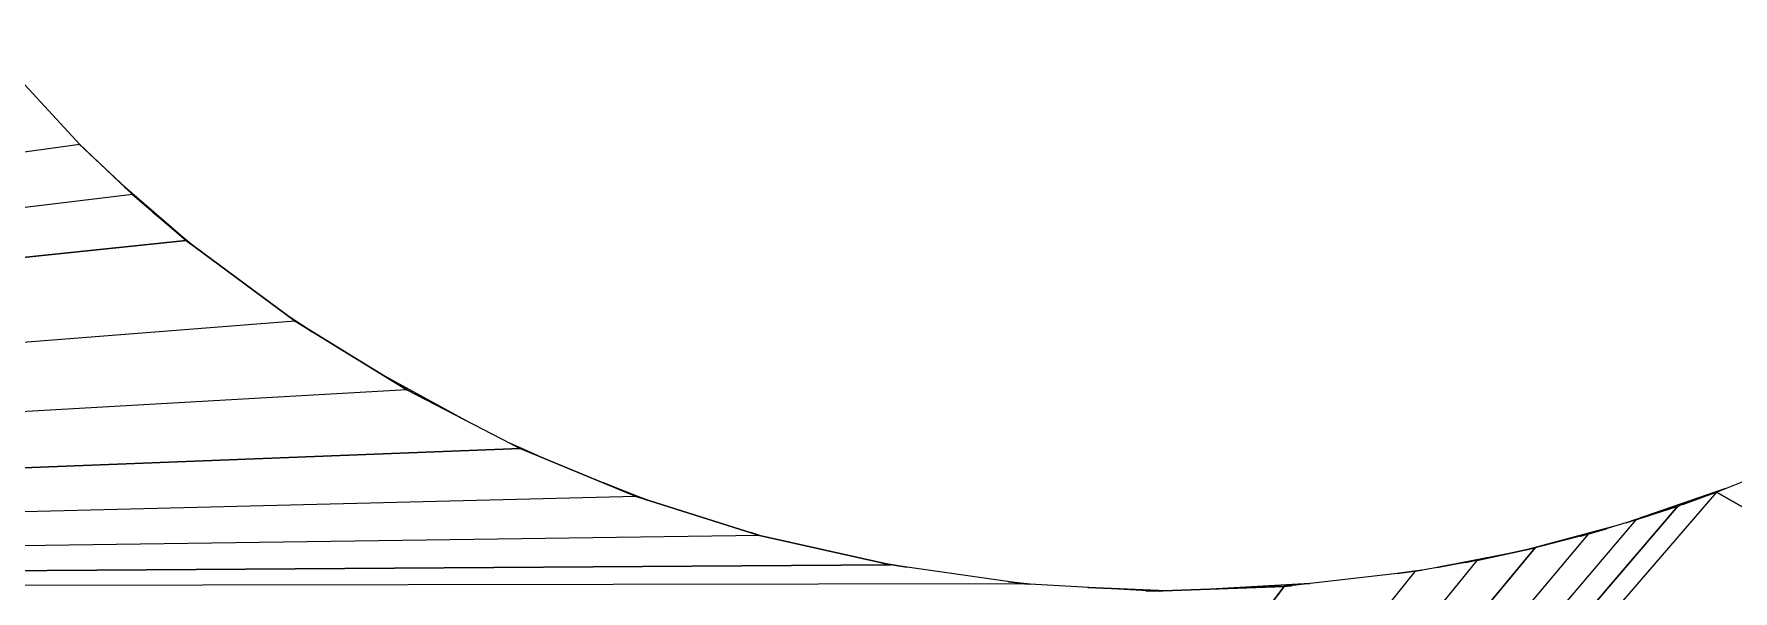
# Model space of a CAD drawing. Header units: inches. Extents: x 0 to 594, y -420 to 0.
# Drawn here: x 291.296 to 292.715, y -306.82 to -306.355 of the extents above; entities that cross this region are included whole.
import ezdxf

# ---------------------------------------------------------------- set-up
doc = ezdxf.new("R2010")
doc.units = ezdxf.units.IN
doc.header["$MEASUREMENT"] = 0

msp = doc.modelspace()

# ---------------------------------------------------------------- linework, layer by layer
at = {"color": 18, "true_color": 0x000000}
for p, q in [((291.3342, -306.4472), (291.2492, -306.3548)), ((291.3342, -306.4472), (291.2492, -306.3548)), ((291.3342, -306.4472), (288.6456, -306.8203)), ((291.3342, -306.4472), (288.6456, -306.8203)), ((291.3336, -306.4466), (291.3811, -306.4913)), ((291.3811, -306.4913), (291.3336, -306.4466)), ((291.3336, -306.4466), (291.3811, -306.4913)), ((291.3336, -306.4466), (291.3811, -306.4913)), ((291.3336, -306.4466), (291.3811, -306.4913)), ((291.3811, -306.4913), (291.3336, -306.4466)), ((291.3336, -306.4466), (291.374, -306.4847)), ((291.374, -306.4847), (291.3336, -306.4466)), ((291.3336, -306.4466), (291.374, -306.4847)), ((291.3336, -306.4466), (291.374, -306.4847)), ((291.3336, -306.4466), (291.374, -306.4847)), ((291.374, -306.4847), (291.3336, -306.4466)), ((291.374, -306.4847), (291.3336, -306.4466)), ((291.374, -306.4847), (291.3336, -306.4466)), ((291.374, -306.4847), (291.3336, -306.4466)), ((291.374, -306.4847), (291.3336, -306.4466)), ((291.374, -306.4847), (291.3336, -306.4466)), ((291.374, -306.4847), (291.3336, -306.4466)), ((291.374, -306.4847), (291.3336, -306.4466)), ((291.374, -306.4847), (291.3336, -306.4466)), ((291.374, -306.4847), (291.3336, -306.4466)), ((291.374, -306.4847), (291.3336, -306.4466)), ((291.374, -306.4847), (291.3336, -306.4466)), ((291.374, -306.4847), (291.3336, -306.4466)), ((291.3336, -306.4466), (291.374, -306.4847)), ((291.374, -306.4847), (291.3336, -306.4466)), ((291.3336, -306.4466), (291.374, -306.4847)), ((291.3336, -306.4466), (291.374, -306.4847)), ((291.3336, -306.4466), (291.374, -306.4847)), ((291.374, -306.4847), (291.3336, -306.4466)), ((291.374, -306.4847), (291.3336, -306.4466)), ((291.374, -306.4847), (291.3336, -306.4466)), ((291.374, -306.4847), (291.3336, -306.4466)), ((291.374, -306.4847), (291.3336, -306.4466)), ((291.374, -306.4847), (291.3336, -306.4466)), ((291.374, -306.4847), (291.3336, -306.4466)), ((291.374, -306.4847), (291.3336, -306.4466)), ((291.374, -306.4847), (291.3336, -306.4466)), ((291.374, -306.4847), (291.3336, -306.4466)), ((291.374, -306.4847), (291.3336, -306.4466)), ((291.374, -306.4847), (291.3336, -306.4466)), ((291.374, -306.4847), (291.3336, -306.4466)), ((291.3336, -306.4466), (291.374, -306.4847)), ((291.374, -306.4847), (291.3336, -306.4466)), ((291.3336, -306.4466), (291.374, -306.4847)), ((291.3336, -306.4466), (291.374, -306.4847)), ((291.3336, -306.4466), (291.374, -306.4847)), ((291.374, -306.4847), (291.3336, -306.4466)), ((291.374, -306.4847), (291.3336, -306.4466)), ((291.374, -306.4847), (291.3336, -306.4466)), ((291.374, -306.4847), (291.3336, -306.4466)), ((291.374, -306.4847), (291.3336, -306.4466)), ((291.374, -306.4847), (291.3336, -306.4466)), ((291.374, -306.4847), (291.3336, -306.4466)), ((291.374, -306.4847), (291.3336, -306.4466)), ((291.374, -306.4847), (291.3336, -306.4466)), ((291.374, -306.4847), (291.3336, -306.4466)), ((291.374, -306.4847), (291.3336, -306.4466)), ((291.374, -306.4847), (291.3336, -306.4466)), ((291.374, -306.4847), (291.3336, -306.4466)), ((291.3784, -306.489), (291.3337, -306.4466)), ((291.3784, -306.489), (291.3337, -306.4466)), ((291.3385, -306.4513), (291.3338, -306.4468)), ((291.3338, -306.4468), (291.3385, -306.4513)), ((291.3385, -306.4513), (291.3338, -306.4468)), ((291.3338, -306.4468), (291.3385, -306.4513)), ((291.3385, -306.4513), (291.3338, -306.4468)), ((291.3385, -306.4513), (291.3338, -306.4468)), ((291.3385, -306.4513), (291.3338, -306.4468)), ((291.3338, -306.4468), (291.3385, -306.4513)), ((291.3385, -306.4513), (291.3338, -306.4468)), ((291.3385, -306.4513), (291.3338, -306.4468)), ((291.3385, -306.4513), (291.3338, -306.4468)), ((291.3338, -306.4468), (291.3385, -306.4513)), ((291.3385, -306.4513), (291.3338, -306.4468)), ((291.3385, -306.4513), (291.3338, -306.4468)), ((291.3784, -306.489), (291.3342, -306.4472)), ((291.3784, -306.489), (291.3342, -306.4472)), ((291.3784, -306.489), (288.6456, -306.8203)), ((291.3784, -306.489), (288.6456, -306.8203)), ((291.4271, -306.5304), (291.3715, -306.4825)), ((291.3715, -306.4825), (291.4271, -306.5304)), ((291.3715, -306.4825), (291.4271, -306.5304)), ((291.4271, -306.5304), (291.3715, -306.4825)), ((291.3769, -306.4876), (291.3795, -306.49)), ((291.3769, -306.4876), (291.3795, -306.49)), ((291.4231, -306.5274), (291.3784, -306.489)), ((291.3784, -306.489), (291.4231, -306.5274)), ((291.3954, -306.5037), (291.4273, -306.5305)), ((291.4273, -306.5305), (291.3954, -306.5037)), ((291.3954, -306.5037), (291.4273, -306.5305)), ((291.3954, -306.5037), (291.4273, -306.5305)), ((291.3954, -306.5037), (291.4273, -306.5305)), ((291.4273, -306.5305), (291.3954, -306.5037)), ((291.426, -306.5296), (291.3984, -306.5062)), ((291.3984, -306.5062), (291.426, -306.5296)), ((291.4231, -306.5274), (288.6456, -306.8203)), ((288.6456, -306.8203), (291.4231, -306.5274)), ((291.4231, -306.5274), (291.514, -306.5949)), ((291.514, -306.5949), (291.4231, -306.5274)), ((291.4259, -306.5294), (291.4273, -306.5305)), ((291.4273, -306.5305), (291.4259, -306.5294)), ((291.4259, -306.5294), (291.4273, -306.5305)), ((291.4259, -306.5294), (291.4273, -306.5305)), ((291.4259, -306.5294), (291.4273, -306.5305)), ((291.4273, -306.5305), (291.4259, -306.5294)), ((291.4273, -306.5305), (291.4259, -306.5294)), ((291.4273, -306.5305), (291.4259, -306.5294)), ((291.4273, -306.5305), (291.4259, -306.5294)), ((291.4273, -306.5305), (291.4259, -306.5294)), ((291.4273, -306.5305), (291.4259, -306.5294)), ((291.4273, -306.5305), (291.4259, -306.5294)), ((291.4273, -306.5305), (291.4259, -306.5294)), ((291.4273, -306.5305), (291.4259, -306.5294)), ((291.4273, -306.5305), (291.4259, -306.5294)), ((291.4273, -306.5305), (291.4259, -306.5294)), ((291.4273, -306.5305), (291.4259, -306.5294)), ((291.4273, -306.5305), (291.4259, -306.5294)), ((291.4259, -306.5294), (291.4273, -306.5305)), ((291.4273, -306.5305), (291.4259, -306.5294)), ((291.4259, -306.5294), (291.4273, -306.5305)), ((291.4259, -306.5294), (291.4273, -306.5305)), ((291.4259, -306.5294), (291.4273, -306.5305)), ((291.4273, -306.5305), (291.4259, -306.5294)), ((291.4273, -306.5305), (291.4259, -306.5294)), ((291.4273, -306.5305), (291.4259, -306.5294)), ((291.4273, -306.5305), (291.4259, -306.5294)), ((291.4273, -306.5305), (291.4259, -306.5294)), ((291.4273, -306.5305), (291.4259, -306.5294)), ((291.4273, -306.5305), (291.4259, -306.5294)), ((291.4273, -306.5305), (291.4259, -306.5294)), ((291.4273, -306.5305), (291.4259, -306.5294)), ((291.4273, -306.5305), (291.4259, -306.5294)), ((291.4273, -306.5305), (291.4259, -306.5294)), ((291.4273, -306.5305), (291.4259, -306.5294)), ((291.4273, -306.5305), (291.4259, -306.5294)), ((291.4259, -306.5294), (291.4273, -306.5305)), ((291.4273, -306.5305), (291.4259, -306.5294)), ((291.4259, -306.5294), (291.4273, -306.5305)), ((291.4259, -306.5294), (291.4273, -306.5305)), ((291.4259, -306.5294), (291.4273, -306.5305)), ((291.4273, -306.5305), (291.4259, -306.5294)), ((291.4273, -306.5305), (291.4259, -306.5294)), ((291.4273, -306.5305), (291.4259, -306.5294)), ((291.4273, -306.5305), (291.4259, -306.5294)), ((291.4273, -306.5305), (291.4259, -306.5294)), ((291.4273, -306.5305), (291.4259, -306.5294)), ((291.4273, -306.5305), (291.4259, -306.5294)), ((291.4273, -306.5305), (291.4259, -306.5294)), ((291.4273, -306.5305), (291.4259, -306.5294)), ((291.4273, -306.5305), (291.4259, -306.5294)), ((291.4273, -306.5305), (291.4259, -306.5294)), ((291.4273, -306.5305), (291.4259, -306.5294)), ((291.4273, -306.5305), (291.4259, -306.5294)), ((291.5087, -306.591), (291.5283, -306.6037)), ((291.5283, -306.6037), (291.5087, -306.591)), ((291.5087, -306.591), (291.5283, -306.6037)), ((291.5087, -306.591), (291.5283, -306.6037)), ((291.5087, -306.591), (291.5283, -306.6037)), ((291.5283, -306.6037), (291.5087, -306.591)), ((291.5087, -306.591), (291.5283, -306.6037)), ((291.5283, -306.6037), (291.5087, -306.591)), ((291.5087, -306.591), (291.5283, -306.6037)), ((291.5087, -306.591), (291.5283, -306.6037)), ((291.5087, -306.591), (291.5283, -306.6037)), ((291.5283, -306.6037), (291.5087, -306.591)), ((291.5283, -306.6037), (291.5087, -306.591)), ((291.5283, -306.6037), (291.5087, -306.591)), ((291.5283, -306.6037), (291.5087, -306.591)), ((291.5283, -306.6037), (291.5087, -306.591)), ((291.5283, -306.6037), (291.5087, -306.591)), ((291.5283, -306.6037), (291.5087, -306.591)), ((291.5283, -306.6037), (291.5087, -306.591)), ((291.5283, -306.6037), (291.5087, -306.591)), ((291.5283, -306.6037), (291.5087, -306.591)), ((291.5283, -306.6037), (291.5087, -306.591)), ((291.5283, -306.6037), (291.5087, -306.591)), ((291.5283, -306.6037), (291.5087, -306.591)), ((291.5087, -306.591), (291.5283, -306.6037)), ((291.5283, -306.6037), (291.5087, -306.591)), ((291.5087, -306.591), (291.5283, -306.6037)), ((291.5087, -306.591), (291.5283, -306.6037)), ((291.5087, -306.591), (291.5283, -306.6037)), ((291.5283, -306.6037), (291.5087, -306.591)), ((291.5283, -306.6037), (291.5087, -306.591)), ((291.5283, -306.6037), (291.5087, -306.591)), ((291.5283, -306.6037), (291.5087, -306.591)), ((291.5283, -306.6037), (291.5087, -306.591)), ((291.5283, -306.6037), (291.5087, -306.591)), ((291.5283, -306.6037), (291.5087, -306.591)), ((291.5283, -306.6037), (291.5087, -306.591)), ((291.5283, -306.6037), (291.5087, -306.591)), ((291.5283, -306.6037), (291.5087, -306.591)), ((291.5283, -306.6037), (291.5087, -306.591)), ((291.5283, -306.6037), (291.5087, -306.591)), ((291.5283, -306.6037), (291.5087, -306.591)), ((291.5087, -306.591), (291.5283, -306.6037)), ((291.5283, -306.6037), (291.5087, -306.591)), ((291.5087, -306.591), (291.5283, -306.6037)), ((291.5087, -306.591), (291.5283, -306.6037)), ((291.5087, -306.591), (291.5283, -306.6037)), ((291.5283, -306.6037), (291.5087, -306.591)), ((291.5283, -306.6037), (291.5087, -306.591)), ((291.5283, -306.6037), (291.5087, -306.591)), ((291.5283, -306.6037), (291.5087, -306.591)), ((291.5283, -306.6037), (291.5087, -306.591)), ((291.5283, -306.6037), (291.5087, -306.591)), ((291.5283, -306.6037), (291.5087, -306.591)), ((291.5283, -306.6037), (291.5087, -306.591)), ((291.5283, -306.6037), (291.5087, -306.591)), ((291.5283, -306.6037), (291.5087, -306.591)), ((291.5283, -306.6037), (291.5087, -306.591)), ((291.5283, -306.6037), (291.5087, -306.591)), ((291.5283, -306.6037), (291.5087, -306.591)), ((291.514, -306.5949), (288.6456, -306.8203)), ((291.514, -306.5949), (288.6456, -306.8203)), ((291.514, -306.5949), (291.6073, -306.6524)), ((291.6073, -306.6524), (291.514, -306.5949)), ((291.5835, -306.6378), (291.6567, -306.6779)), ((291.6567, -306.6779), (291.5835, -306.6378)), ((291.5835, -306.6378), (291.6567, -306.6779)), ((291.5835, -306.6378), (291.6567, -306.6779)), ((291.5835, -306.6378), (291.6567, -306.6779)), ((291.6567, -306.6779), (291.5835, -306.6378)), ((291.6073, -306.6524), (288.6456, -306.8203)), ((291.6073, -306.6524), (288.6456, -306.8203)), ((291.6073, -306.6524), (291.702, -306.7012)), ((291.6073, -306.6524), (291.702, -306.7012)), ((291.702, -306.7012), (288.6456, -306.8203)), ((288.6456, -306.8203), (291.702, -306.7012)), ((291.6935, -306.6968), (291.7164, -306.7072)), ((291.7164, -306.7072), (291.6935, -306.6968)), ((291.6935, -306.6968), (291.7164, -306.7072)), ((291.6935, -306.6968), (291.7164, -306.7072)), ((291.6935, -306.6968), (291.7164, -306.7072)), ((291.7164, -306.7072), (291.6935, -306.6968)), ((291.6935, -306.6968), (291.7164, -306.7072)), ((291.7164, -306.7072), (291.6935, -306.6968)), ((291.6935, -306.6968), (291.7164, -306.7072)), ((291.6935, -306.6968), (291.7164, -306.7072)), ((291.6935, -306.6968), (291.7164, -306.7072)), ((291.7164, -306.7072), (291.6935, -306.6968)), ((291.7164, -306.7072), (291.6935, -306.6968)), ((291.7164, -306.7072), (291.6935, -306.6968)), ((291.7164, -306.7072), (291.6935, -306.6968)), ((291.7164, -306.7072), (291.6935, -306.6968)), ((291.7164, -306.7072), (291.6935, -306.6968)), ((291.7164, -306.7072), (291.6935, -306.6968)), ((291.7164, -306.7072), (291.6935, -306.6968)), ((291.7164, -306.7072), (291.6935, -306.6968)), ((291.7164, -306.7072), (291.6935, -306.6968)), ((291.7164, -306.7072), (291.6935, -306.6968)), ((291.7164, -306.7072), (291.6935, -306.6968)), ((291.7164, -306.7072), (291.6935, -306.6968)), ((291.6935, -306.6968), (291.7164, -306.7072)), ((291.7164, -306.7072), (291.6935, -306.6968)), ((291.6935, -306.6968), (291.7164, -306.7072)), ((291.6935, -306.6968), (291.7164, -306.7072)), ((291.6935, -306.6968), (291.7164, -306.7072)), ((291.7164, -306.7072), (291.6935, -306.6968)), ((291.7164, -306.7072), (291.6935, -306.6968)), ((291.7164, -306.7072), (291.6935, -306.6968)), ((291.7164, -306.7072), (291.6935, -306.6968)), ((291.7164, -306.7072), (291.6935, -306.6968)), ((291.7164, -306.7072), (291.6935, -306.6968)), ((291.7164, -306.7072), (291.6935, -306.6968)), ((291.7164, -306.7072), (291.6935, -306.6968)), ((291.7164, -306.7072), (291.6935, -306.6968)), ((291.7164, -306.7072), (291.6935, -306.6968)), ((291.7164, -306.7072), (291.6935, -306.6968)), ((291.7164, -306.7072), (291.6935, -306.6968)), ((291.7164, -306.7072), (291.6935, -306.6968)), ((291.6935, -306.6968), (291.7164, -306.7072)), ((291.7164, -306.7072), (291.6935, -306.6968)), ((291.6935, -306.6968), (291.7164, -306.7072)), ((291.6935, -306.6968), (291.7164, -306.7072)), ((291.6935, -306.6968), (291.7164, -306.7072)), ((291.7164, -306.7072), (291.6935, -306.6968)), ((291.7164, -306.7072), (291.6935, -306.6968)), ((291.7164, -306.7072), (291.6935, -306.6968)), ((291.7164, -306.7072), (291.6935, -306.6968)), ((291.7164, -306.7072), (291.6935, -306.6968)), ((291.7164, -306.7072), (291.6935, -306.6968)), ((291.7164, -306.7072), (291.6935, -306.6968)), ((291.7164, -306.7072), (291.6935, -306.6968)), ((291.7164, -306.7072), (291.6935, -306.6968)), ((291.7164, -306.7072), (291.6935, -306.6968)), ((291.7164, -306.7072), (291.6935, -306.6968)), ((291.7164, -306.7072), (291.6935, -306.6968)), ((291.7164, -306.7072), (291.6935, -306.6968)), ((291.7087, -306.7039), (291.696, -306.6981)), ((291.696, -306.6981), (291.7087, -306.7039)), ((291.7087, -306.7039), (291.696, -306.6981)), ((291.696, -306.6981), (291.7087, -306.7039)), ((291.7087, -306.7039), (291.696, -306.6981)), ((291.7087, -306.7039), (291.696, -306.6981)), ((291.7087, -306.7039), (291.696, -306.6981)), ((291.696, -306.6981), (291.7087, -306.7039)), ((291.7087, -306.7039), (291.696, -306.6981)), ((291.7087, -306.7039), (291.696, -306.6981)), ((291.7087, -306.7039), (291.696, -306.6981)), ((291.696, -306.6981), (291.7087, -306.7039)), ((291.7087, -306.7039), (291.696, -306.6981)), ((291.7087, -306.7039), (291.696, -306.6981)), ((291.6994, -306.6998), (291.7056, -306.7027)), ((291.6994, -306.6998), (291.7056, -306.7027)), ((291.6994, -306.6998), (291.7056, -306.7027)), ((291.6994, -306.6998), (291.7056, -306.7027)), ((291.702, -306.7012), (291.7989, -306.7415)), ((291.7989, -306.7415), (291.702, -306.7012)), ((292.7011, -306.7378), (292.7603, -306.714)), ((292.7011, -306.7378), (292.7603, -306.714)), ((291.8081, -306.7444), (291.7715, -306.7301)), ((291.7715, -306.7301), (291.8081, -306.7444)), ((291.7715, -306.7301), (291.8081, -306.7444)), ((291.8081, -306.7444), (291.7715, -306.7301)), ((291.7989, -306.7415), (288.6456, -306.8203)), ((291.7989, -306.7415), (288.6456, -306.8203)), ((292.7011, -306.7378), (290.0563, -309.7966)), ((292.7011, -306.7378), (290.0563, -309.7966)), ((291.7834, -306.735), (291.8078, -306.7443)), ((291.8078, -306.7443), (291.7834, -306.735)), ((291.7834, -306.735), (291.8078, -306.7443)), ((291.7834, -306.735), (291.8078, -306.7443)), ((291.7834, -306.735), (291.8078, -306.7443)), ((291.8078, -306.7443), (291.7834, -306.735)), ((291.8061, -306.7437), (291.7853, -306.7358)), ((291.7853, -306.7358), (291.8061, -306.7437)), ((291.7989, -306.7415), (291.9018, -306.7739)), ((291.9018, -306.7739), (291.7989, -306.7415)), ((292.6255, -306.7635), (292.7085, -306.7348)), ((292.7085, -306.7348), (292.6255, -306.7635)), ((292.6255, -306.7635), (292.7085, -306.7348)), ((292.6255, -306.7635), (292.7085, -306.7348)), ((292.6691, -306.7493), (292.7011, -306.7378)), ((292.7011, -306.7378), (292.6691, -306.7493)), ((292.6723, -306.7482), (292.7063, -306.7357)), ((292.6723, -306.7482), (292.7063, -306.7357)), ((292.6728, -306.748), (292.7052, -306.7362)), ((292.7052, -306.7362), (292.6728, -306.748)), ((292.6728, -306.748), (292.7052, -306.7362)), ((292.6728, -306.748), (292.7052, -306.7362)), ((292.6728, -306.748), (292.7052, -306.7362)), ((292.7052, -306.7362), (292.6728, -306.748)), ((298.3012, -309.9376), (292.7011, -306.7378)), ((292.7011, -306.7378), (298.3012, -309.9376)), ((292.6691, -306.7493), (290.0563, -309.7966)), ((290.0563, -309.7966), (292.6691, -306.7493)), ((292.6336, -306.761), (290.0563, -309.7966)), ((292.6336, -306.761), (290.0563, -309.7966)), ((292.6336, -306.761), (292.5938, -306.7728)), ((292.6336, -306.761), (292.5938, -306.7728)), ((292.6273, -306.7629), (292.6697, -306.7491)), ((292.6697, -306.7491), (292.6273, -306.7629)), ((292.6273, -306.7629), (292.6697, -306.7491)), ((292.6273, -306.7629), (292.6697, -306.7491)), ((292.6273, -306.7629), (292.6697, -306.7491)), ((292.6697, -306.7491), (292.6273, -306.7629)), ((292.6697, -306.7491), (292.6276, -306.7628)), ((292.6697, -306.7491), (292.6276, -306.7628)), ((292.6336, -306.761), (292.6696, -306.7491)), ((292.6696, -306.7491), (292.6336, -306.761)), ((292.6691, -306.7493), (292.6336, -306.761)), ((292.6336, -306.761), (292.6691, -306.7493)), ((291.9018, -306.7739), (288.6456, -306.8203)), ((291.9018, -306.7739), (288.6456, -306.8203)), ((292.5938, -306.7728), (290.0563, -309.7966)), ((292.5938, -306.7728), (290.0563, -309.7966)), ((291.8946, -306.7716), (291.9029, -306.7742)), ((291.9029, -306.7742), (291.8946, -306.7716)), ((291.8946, -306.7716), (291.9029, -306.7742)), ((291.8946, -306.7716), (291.9029, -306.7742)), ((291.8946, -306.7716), (291.9029, -306.7742)), ((291.9029, -306.7742), (291.8946, -306.7716)), ((291.8946, -306.7716), (291.9029, -306.7742)), ((291.9029, -306.7742), (291.8946, -306.7716)), ((291.8946, -306.7716), (291.9029, -306.7742)), ((291.8946, -306.7716), (291.9029, -306.7742)), ((291.8946, -306.7716), (291.9029, -306.7742)), ((291.9029, -306.7742), (291.8946, -306.7716)), ((291.9029, -306.7742), (291.8946, -306.7716)), ((291.9029, -306.7742), (291.8946, -306.7716)), ((291.9029, -306.7742), (291.8946, -306.7716)), ((291.9029, -306.7742), (291.8946, -306.7716)), ((291.9029, -306.7742), (291.8946, -306.7716)), ((291.9029, -306.7742), (291.8946, -306.7716)), ((291.9029, -306.7742), (291.8946, -306.7716)), ((291.9029, -306.7742), (291.8946, -306.7716)), ((291.9029, -306.7742), (291.8946, -306.7716)), ((291.9029, -306.7742), (291.8946, -306.7716)), ((291.9029, -306.7742), (291.8946, -306.7716)), ((291.9029, -306.7742), (291.8946, -306.7716)), ((291.8946, -306.7716), (291.9029, -306.7742)), ((291.9029, -306.7742), (291.8946, -306.7716)), ((291.8946, -306.7716), (291.9029, -306.7742)), ((291.8946, -306.7716), (291.9029, -306.7742)), ((291.8946, -306.7716), (291.9029, -306.7742)), ((291.9029, -306.7742), (291.8946, -306.7716)), ((291.9029, -306.7742), (291.8946, -306.7716)), ((291.9029, -306.7742), (291.8946, -306.7716)), ((291.9029, -306.7742), (291.8946, -306.7716)), ((291.9029, -306.7742), (291.8946, -306.7716)), ((291.9029, -306.7742), (291.8946, -306.7716)), ((291.9029, -306.7742), (291.8946, -306.7716)), ((291.9029, -306.7742), (291.8946, -306.7716)), ((291.9029, -306.7742), (291.8946, -306.7716)), ((291.9029, -306.7742), (291.8946, -306.7716)), ((291.9029, -306.7742), (291.8946, -306.7716)), ((291.9029, -306.7742), (291.8946, -306.7716)), ((291.9029, -306.7742), (291.8946, -306.7716)), ((291.8946, -306.7716), (291.9029, -306.7742)), ((291.9029, -306.7742), (291.8946, -306.7716)), ((291.8946, -306.7716), (291.9029, -306.7742)), ((291.8946, -306.7716), (291.9029, -306.7742)), ((291.8946, -306.7716), (291.9029, -306.7742)), ((291.9029, -306.7742), (291.8946, -306.7716)), ((291.9029, -306.7742), (291.8946, -306.7716)), ((291.9029, -306.7742), (291.8946, -306.7716)), ((291.9029, -306.7742), (291.8946, -306.7716)), ((291.9029, -306.7742), (291.8946, -306.7716)), ((291.9029, -306.7742), (291.8946, -306.7716)), ((291.9029, -306.7742), (291.8946, -306.7716)), ((291.9029, -306.7742), (291.8946, -306.7716)), ((291.9029, -306.7742), (291.8946, -306.7716)), ((291.9029, -306.7742), (291.8946, -306.7716)), ((291.9029, -306.7742), (291.8946, -306.7716)), ((291.9029, -306.7742), (291.8946, -306.7716)), ((291.9029, -306.7742), (291.8946, -306.7716)), ((291.8957, -306.772), (291.9029, -306.7742)), ((291.8957, -306.772), (291.9029, -306.7742)), ((291.8957, -306.772), (291.9029, -306.7742)), ((291.8957, -306.772), (291.9029, -306.7742)), ((291.8957, -306.772), (291.9029, -306.7742)), ((291.9029, -306.7742), (291.8957, -306.772)), ((291.8957, -306.772), (291.9029, -306.7742)), ((291.8957, -306.772), (291.9029, -306.7742)), ((291.8957, -306.772), (291.9029, -306.7742)), ((291.9029, -306.7742), (291.8957, -306.772)), ((291.8957, -306.772), (291.9029, -306.7742)), ((291.8957, -306.772), (291.9029, -306.7742)), ((291.8957, -306.772), (291.9029, -306.7742)), ((291.9029, -306.7742), (291.8957, -306.772)), ((292.0115, -306.7986), (291.9018, -306.7739)), ((291.9018, -306.7739), (292.0115, -306.7986)), ((292.617, -306.766), (292.5444, -306.7854)), ((292.617, -306.766), (292.5444, -306.7854)), ((292.617, -306.766), (292.5444, -306.7854)), ((292.617, -306.766), (292.5444, -306.7854)), ((292.5938, -306.7728), (292.5495, -306.7843)), ((292.5938, -306.7728), (292.5495, -306.7843)), ((292.5875, -306.7745), (292.6092, -306.7683)), ((292.6092, -306.7683), (292.5875, -306.7745)), ((292.5875, -306.7745), (292.6092, -306.7683)), ((292.5875, -306.7745), (292.6092, -306.7683)), ((292.5875, -306.7745), (292.6092, -306.7683)), ((292.6092, -306.7683), (292.5875, -306.7745)), ((292.5876, -306.7745), (292.6088, -306.7684)), ((292.5876, -306.7745), (292.6088, -306.7684)), ((292.5495, -306.7843), (290.0563, -309.7966)), ((290.0563, -309.7966), (292.5495, -306.7843)), ((292.4677, -306.8007), (292.5251, -306.7896)), ((292.5251, -306.7896), (292.4677, -306.8007)), ((292.4677, -306.8007), (292.5251, -306.7896)), ((292.4677, -306.8007), (292.5251, -306.7896)), ((292.4677, -306.8007), (292.5251, -306.7896)), ((292.5251, -306.7896), (292.4677, -306.8007)), ((292.4677, -306.8007), (292.5251, -306.7896)), ((292.5251, -306.7896), (292.4677, -306.8007)), ((292.4677, -306.8007), (292.5251, -306.7896)), ((292.4677, -306.8007), (292.5251, -306.7896)), ((292.4677, -306.8007), (292.5251, -306.7896)), ((292.5251, -306.7896), (292.4677, -306.8007)), ((292.5251, -306.7896), (292.4677, -306.8007)), ((292.5251, -306.7896), (292.4677, -306.8007)), ((292.5251, -306.7896), (292.4677, -306.8007)), ((292.5251, -306.7896), (292.4677, -306.8007)), ((292.5251, -306.7896), (292.4677, -306.8007)), ((292.5251, -306.7896), (292.4677, -306.8007)), ((292.5251, -306.7896), (292.4677, -306.8007)), ((292.5251, -306.7896), (292.4677, -306.8007)), ((292.5251, -306.7896), (292.4677, -306.8007)), ((292.5251, -306.7896), (292.4677, -306.8007)), ((292.5251, -306.7896), (292.4677, -306.8007)), ((292.5251, -306.7896), (292.4677, -306.8007)), ((292.4677, -306.8007), (292.5251, -306.7896)), ((292.5251, -306.7896), (292.4677, -306.8007)), ((292.4677, -306.8007), (292.5251, -306.7896)), ((292.4677, -306.8007), (292.5251, -306.7896)), ((292.4677, -306.8007), (292.5251, -306.7896)), ((292.5251, -306.7896), (292.4677, -306.8007)), ((292.5251, -306.7896), (292.4677, -306.8007)), ((292.5251, -306.7896), (292.4677, -306.8007)), ((292.5251, -306.7896), (292.4677, -306.8007)), ((292.5251, -306.7896), (292.4677, -306.8007)), ((292.5251, -306.7896), (292.4677, -306.8007)), ((292.5251, -306.7896), (292.4677, -306.8007)), ((292.5251, -306.7896), (292.4677, -306.8007)), ((292.5251, -306.7896), (292.4677, -306.8007)), ((292.5251, -306.7896), (292.4677, -306.8007)), ((292.5251, -306.7896), (292.4677, -306.8007)), ((292.5251, -306.7896), (292.4677, -306.8007)), ((292.5251, -306.7896), (292.4677, -306.8007)), ((292.4677, -306.8007), (292.5251, -306.7896)), ((292.5251, -306.7896), (292.4677, -306.8007)), ((292.4677, -306.8007), (292.5251, -306.7896)), ((292.4677, -306.8007), (292.5251, -306.7896)), ((292.4677, -306.8007), (292.5251, -306.7896)), ((292.5251, -306.7896), (292.4677, -306.8007)), ((292.5251, -306.7896), (292.4677, -306.8007)), ((292.5251, -306.7896), (292.4677, -306.8007)), ((292.5251, -306.7896), (292.4677, -306.8007)), ((292.5251, -306.7896), (292.4677, -306.8007)), ((292.5251, -306.7896), (292.4677, -306.8007)), ((292.5251, -306.7896), (292.4677, -306.8007)), ((292.5251, -306.7896), (292.4677, -306.8007)), ((292.5251, -306.7896), (292.4677, -306.8007)), ((292.5251, -306.7896), (292.4677, -306.8007)), ((292.5251, -306.7896), (292.4677, -306.8007)), ((292.5251, -306.7896), (292.4677, -306.8007)), ((292.5251, -306.7896), (292.4677, -306.8007)), ((292.5495, -306.7843), (292.5009, -306.7949)), ((292.5009, -306.7949), (292.5495, -306.7843)), ((292.542, -306.7859), (292.566, -306.78)), ((292.566, -306.78), (292.542, -306.7859)), ((292.542, -306.7859), (292.566, -306.78)), ((292.542, -306.7859), (292.566, -306.78)), ((292.542, -306.7859), (292.566, -306.78)), ((292.566, -306.78), (292.542, -306.7859)), ((292.542, -306.7859), (292.5474, -306.7846)), ((292.5474, -306.7846), (292.542, -306.7859)), ((292.542, -306.7859), (292.5474, -306.7846)), ((292.542, -306.7859), (292.5474, -306.7846)), ((292.542, -306.7859), (292.5474, -306.7846)), ((292.5474, -306.7846), (292.542, -306.7859)), ((292.5474, -306.7846), (292.542, -306.7859)), ((292.5474, -306.7846), (292.542, -306.7859)), ((292.5474, -306.7846), (292.542, -306.7859)), ((292.5474, -306.7846), (292.542, -306.7859)), ((292.5474, -306.7846), (292.542, -306.7859)), ((292.5474, -306.7846), (292.542, -306.7859)), ((292.5474, -306.7846), (292.542, -306.7859)), ((292.5474, -306.7846), (292.542, -306.7859)), ((292.5474, -306.7846), (292.542, -306.7859)), ((292.5474, -306.7846), (292.542, -306.7859)), ((292.5474, -306.7846), (292.542, -306.7859)), ((292.5474, -306.7846), (292.542, -306.7859)), ((292.542, -306.7859), (292.5474, -306.7846)), ((292.5474, -306.7846), (292.542, -306.7859)), ((292.542, -306.7859), (292.5474, -306.7846)), ((292.542, -306.7859), (292.5474, -306.7846)), ((292.542, -306.7859), (292.5474, -306.7846)), ((292.5474, -306.7846), (292.542, -306.7859)), ((292.5474, -306.7846), (292.542, -306.7859)), ((292.5474, -306.7846), (292.542, -306.7859)), ((292.5474, -306.7846), (292.542, -306.7859)), ((292.5474, -306.7846), (292.542, -306.7859)), ((292.5474, -306.7846), (292.542, -306.7859)), ((292.5474, -306.7846), (292.542, -306.7859)), ((292.5474, -306.7846), (292.542, -306.7859)), ((292.5474, -306.7846), (292.542, -306.7859)), ((292.5474, -306.7846), (292.542, -306.7859)), ((292.5474, -306.7846), (292.542, -306.7859)), ((292.5474, -306.7846), (292.542, -306.7859)), ((292.5474, -306.7846), (292.542, -306.7859)), ((292.542, -306.7859), (292.5474, -306.7846)), ((292.5474, -306.7846), (292.542, -306.7859)), ((292.542, -306.7859), (292.5474, -306.7846)), ((292.542, -306.7859), (292.5474, -306.7846)), ((292.542, -306.7859), (292.5474, -306.7846)), ((292.5474, -306.7846), (292.542, -306.7859)), ((292.5474, -306.7846), (292.542, -306.7859)), ((292.5474, -306.7846), (292.542, -306.7859)), ((292.5474, -306.7846), (292.542, -306.7859)), ((292.5474, -306.7846), (292.542, -306.7859)), ((292.5474, -306.7846), (292.542, -306.7859)), ((292.5474, -306.7846), (292.542, -306.7859)), ((292.5474, -306.7846), (292.542, -306.7859)), ((292.5474, -306.7846), (292.542, -306.7859)), ((292.5474, -306.7846), (292.542, -306.7859)), ((292.5474, -306.7846), (292.542, -306.7859)), ((292.5474, -306.7846), (292.542, -306.7859)), ((292.5474, -306.7846), (292.542, -306.7859)), ((292.5521, -306.7836), (292.549, -306.7844)), ((292.5521, -306.7836), (292.549, -306.7844)), ((292.0115, -306.7986), (288.6456, -306.8203)), ((288.6456, -306.8203), (292.0115, -306.7986)), ((292.5009, -306.7949), (290.0563, -309.7966)), ((292.5009, -306.7949), (290.0563, -309.7966)), ((292.0042, -306.797), (292.0249, -306.8005)), ((292.0249, -306.8005), (292.0042, -306.797)), ((292.0042, -306.797), (292.0249, -306.8005)), ((292.0042, -306.797), (292.0249, -306.8005)), ((292.0042, -306.797), (292.0249, -306.8005)), ((292.0249, -306.8005), (292.0042, -306.797)), ((292.0042, -306.797), (292.0249, -306.8005)), ((292.0249, -306.8005), (292.0042, -306.797)), ((292.0042, -306.797), (292.0249, -306.8005)), ((292.0042, -306.797), (292.0249, -306.8005)), ((292.0042, -306.797), (292.0249, -306.8005)), ((292.0249, -306.8005), (292.0042, -306.797)), ((292.0249, -306.8005), (292.0042, -306.797)), ((292.0249, -306.8005), (292.0042, -306.797)), ((292.0249, -306.8005), (292.0042, -306.797)), ((292.0249, -306.8005), (292.0042, -306.797)), ((292.0249, -306.8005), (292.0042, -306.797)), ((292.0249, -306.8005), (292.0042, -306.797)), ((292.0249, -306.8005), (292.0042, -306.797)), ((292.0249, -306.8005), (292.0042, -306.797)), ((292.0249, -306.8005), (292.0042, -306.797)), ((292.0249, -306.8005), (292.0042, -306.797)), ((292.0249, -306.8005), (292.0042, -306.797)), ((292.0249, -306.8005), (292.0042, -306.797)), ((292.0042, -306.797), (292.0249, -306.8005)), ((292.0249, -306.8005), (292.0042, -306.797)), ((292.0042, -306.797), (292.0249, -306.8005)), ((292.0042, -306.797), (292.0249, -306.8005)), ((292.0042, -306.797), (292.0249, -306.8005)), ((292.0249, -306.8005), (292.0042, -306.797)), ((292.0249, -306.8005), (292.0042, -306.797)), ((292.0249, -306.8005), (292.0042, -306.797)), ((292.0249, -306.8005), (292.0042, -306.797)), ((292.0249, -306.8005), (292.0042, -306.797)), ((292.0249, -306.8005), (292.0042, -306.797)), ((292.0249, -306.8005), (292.0042, -306.797)), ((292.0249, -306.8005), (292.0042, -306.797)), ((292.0249, -306.8005), (292.0042, -306.797)), ((292.0249, -306.8005), (292.0042, -306.797)), ((292.0249, -306.8005), (292.0042, -306.797)), ((292.0249, -306.8005), (292.0042, -306.797)), ((292.0249, -306.8005), (292.0042, -306.797)), ((292.0042, -306.797), (292.0249, -306.8005)), ((292.0249, -306.8005), (292.0042, -306.797)), ((292.0042, -306.797), (292.0249, -306.8005)), ((292.0042, -306.797), (292.0249, -306.8005)), ((292.0042, -306.797), (292.0249, -306.8005)), ((292.0249, -306.8005), (292.0042, -306.797)), ((292.0249, -306.8005), (292.0042, -306.797)), ((292.0249, -306.8005), (292.0042, -306.797)), ((292.0249, -306.8005), (292.0042, -306.797)), ((292.0249, -306.8005), (292.0042, -306.797)), ((292.0249, -306.8005), (292.0042, -306.797)), ((292.0249, -306.8005), (292.0042, -306.797)), ((292.0249, -306.8005), (292.0042, -306.797)), ((292.0249, -306.8005), (292.0042, -306.797)), ((292.0249, -306.8005), (292.0042, -306.797)), ((292.0249, -306.8005), (292.0042, -306.797)), ((292.0249, -306.8005), (292.0042, -306.797)), ((292.0249, -306.8005), (292.0042, -306.797)), ((292.1226, -306.8145), (292.0115, -306.7986)), ((292.1226, -306.8145), (292.0115, -306.7986)), ((292.4342, -306.8057), (292.4549, -306.803)), ((292.4549, -306.803), (292.4342, -306.8057)), ((292.4342, -306.8057), (292.4549, -306.803)), ((292.4342, -306.8057), (292.4549, -306.803)), ((292.4342, -306.8057), (292.4549, -306.803)), ((292.4549, -306.803), (292.4342, -306.8057)), ((292.4342, -306.8057), (292.4549, -306.803)), ((292.4549, -306.803), (292.4342, -306.8057)), ((292.4342, -306.8057), (292.4549, -306.803)), ((292.4342, -306.8057), (292.4549, -306.803)), ((292.4342, -306.8057), (292.4549, -306.803)), ((292.4549, -306.803), (292.4342, -306.8057)), ((292.4549, -306.803), (292.4342, -306.8057)), ((292.4549, -306.803), (292.4342, -306.8057)), ((292.4549, -306.803), (292.4342, -306.8057)), ((292.4549, -306.803), (292.4342, -306.8057)), ((292.4549, -306.803), (292.4342, -306.8057)), ((292.4549, -306.803), (292.4342, -306.8057)), ((292.4549, -306.803), (292.4342, -306.8057)), ((292.4549, -306.803), (292.4342, -306.8057)), ((292.4549, -306.803), (292.4342, -306.8057)), ((292.4549, -306.803), (292.4342, -306.8057)), ((292.4549, -306.803), (292.4342, -306.8057)), ((292.4549, -306.803), (292.4342, -306.8057)), ((292.4342, -306.8057), (292.4549, -306.803)), ((292.4549, -306.803), (292.4342, -306.8057)), ((292.4342, -306.8057), (292.4549, -306.803)), ((292.4342, -306.8057), (292.4549, -306.803)), ((292.4342, -306.8057), (292.4549, -306.803)), ((292.4549, -306.803), (292.4342, -306.8057)), ((292.4549, -306.803), (292.4342, -306.8057)), ((292.4549, -306.803), (292.4342, -306.8057)), ((292.4549, -306.803), (292.4342, -306.8057)), ((292.4549, -306.803), (292.4342, -306.8057)), ((292.4549, -306.803), (292.4342, -306.8057)), ((292.4549, -306.803), (292.4342, -306.8057)), ((292.4549, -306.803), (292.4342, -306.8057)), ((292.4549, -306.803), (292.4342, -306.8057)), ((292.4549, -306.803), (292.4342, -306.8057)), ((292.4549, -306.803), (292.4342, -306.8057)), ((292.4549, -306.803), (292.4342, -306.8057)), ((292.4549, -306.803), (292.4342, -306.8057)), ((292.4342, -306.8057), (292.4549, -306.803)), ((292.4549, -306.803), (292.4342, -306.8057)), ((292.4342, -306.8057), (292.4549, -306.803)), ((292.4342, -306.8057), (292.4549, -306.803)), ((292.4342, -306.8057), (292.4549, -306.803)), ((292.4549, -306.803), (292.4342, -306.8057)), ((292.4549, -306.803), (292.4342, -306.8057)), ((292.4549, -306.803), (292.4342, -306.8057)), ((292.4549, -306.803), (292.4342, -306.8057)), ((292.4549, -306.803), (292.4342, -306.8057)), ((292.4549, -306.803), (292.4342, -306.8057)), ((292.4549, -306.803), (292.4342, -306.8057)), ((292.4549, -306.803), (292.4342, -306.8057)), ((292.4549, -306.803), (292.4342, -306.8057)), ((292.4549, -306.803), (292.4342, -306.8057)), ((292.4549, -306.803), (292.4342, -306.8057)), ((292.4549, -306.803), (292.4342, -306.8057)), ((292.4549, -306.803), (292.4342, -306.8057)), ((292.5009, -306.7949), (292.449, -306.804)), ((292.5009, -306.7949), (292.449, -306.804)), ((292.4702, -306.8003), (292.516, -306.7916)), ((292.4702, -306.8003), (292.516, -306.7916)), ((292.4702, -306.8003), (292.516, -306.7916)), ((292.4702, -306.8003), (292.516, -306.7916)), ((292.516, -306.7916), (292.4702, -306.8003)), ((292.516, -306.7916), (292.4702, -306.8003)), ((292.4702, -306.8003), (292.516, -306.7916)), ((292.4702, -306.8003), (292.516, -306.7916)), ((292.516, -306.7916), (292.4702, -306.8003)), ((292.516, -306.7916), (292.4702, -306.8003)), ((292.4702, -306.8003), (292.516, -306.7916)), ((292.4702, -306.8003), (292.516, -306.7916)), ((292.516, -306.7916), (292.4702, -306.8003)), ((292.516, -306.7916), (292.4702, -306.8003)), ((292.4914, -306.7965), (292.5102, -306.7928)), ((292.5102, -306.7928), (292.4914, -306.7965)), ((292.4914, -306.7965), (292.5102, -306.7928)), ((292.5102, -306.7928), (292.4914, -306.7965)), ((292.1226, -306.8145), (288.6456, -306.8203)), ((292.1226, -306.8145), (288.6456, -306.8203)), ((292.449, -306.804), (290.0563, -309.7966)), ((292.449, -306.804), (290.0563, -309.7966)), ((292.3401, -306.8167), (290.0563, -309.7966)), ((290.0563, -309.7966), (292.3401, -306.8167)), ((292.1097, -306.8127), (292.1279, -306.8148)), ((292.1279, -306.8148), (292.1097, -306.8127)), ((292.1097, -306.8127), (292.1279, -306.8148)), ((292.1097, -306.8127), (292.1279, -306.8148)), ((292.1097, -306.8127), (292.1279, -306.8148)), ((292.1279, -306.8148), (292.1097, -306.8127)), ((292.1097, -306.8127), (292.1279, -306.8148)), ((292.1279, -306.8148), (292.1097, -306.8127)), ((292.1097, -306.8127), (292.1279, -306.8148)), ((292.1097, -306.8127), (292.1279, -306.8148)), ((292.1097, -306.8127), (292.1279, -306.8148)), ((292.1279, -306.8148), (292.1097, -306.8127)), ((292.1279, -306.8148), (292.1097, -306.8127)), ((292.1097, -306.8127), (292.1279, -306.8148)), ((292.1097, -306.8127), (292.1279, -306.8148)), ((292.1279, -306.8148), (292.1097, -306.8127)), ((292.1097, -306.8127), (292.1279, -306.8148)), ((292.1097, -306.8127), (292.1279, -306.8148)), ((292.1097, -306.8127), (292.1279, -306.8148)), ((292.1279, -306.8148), (292.1097, -306.8127)), ((292.1097, -306.8127), (292.1279, -306.8148)), ((292.1097, -306.8127), (292.1279, -306.8148)), ((292.1097, -306.8127), (292.1279, -306.8148)), ((292.1279, -306.8148), (292.1097, -306.8127)), ((292.1097, -306.8127), (292.1279, -306.8148)), ((292.1279, -306.8148), (292.1097, -306.8127)), ((292.1097, -306.8127), (292.1279, -306.8148)), ((292.1097, -306.8127), (292.1279, -306.8148)), ((292.1097, -306.8127), (292.1279, -306.8148)), ((292.1279, -306.8148), (292.1097, -306.8127)), ((292.1279, -306.8148), (292.1097, -306.8127)), ((292.1097, -306.8127), (292.1279, -306.8148)), ((292.1097, -306.8127), (292.1279, -306.8148)), ((292.1279, -306.8148), (292.1097, -306.8127)), ((292.1097, -306.8127), (292.1279, -306.8148)), ((292.1097, -306.8127), (292.1279, -306.8148)), ((292.1097, -306.8127), (292.1279, -306.8148)), ((292.1279, -306.8148), (292.1097, -306.8127)), ((292.1097, -306.8127), (292.1279, -306.8148)), ((292.1097, -306.8127), (292.1279, -306.8148)), ((292.1097, -306.8127), (292.1279, -306.8148)), ((292.1279, -306.8148), (292.1097, -306.8127)), ((292.1097, -306.8127), (292.1279, -306.8148)), ((292.1279, -306.8148), (292.1097, -306.8127)), ((292.1097, -306.8127), (292.1279, -306.8148)), ((292.1097, -306.8127), (292.1279, -306.8148)), ((292.1097, -306.8127), (292.1279, -306.8148)), ((292.1279, -306.8148), (292.1097, -306.8127)), ((292.1279, -306.8148), (292.1097, -306.8127)), ((292.1097, -306.8127), (292.1279, -306.8148)), ((292.1097, -306.8127), (292.1279, -306.8148)), ((292.1279, -306.8148), (292.1097, -306.8127)), ((292.1097, -306.8127), (292.1279, -306.8148)), ((292.1097, -306.8127), (292.1279, -306.8148)), ((292.1097, -306.8127), (292.1279, -306.8148)), ((292.1279, -306.8148), (292.1097, -306.8127)), ((292.1097, -306.8127), (292.1279, -306.8148)), ((292.1097, -306.8127), (292.1279, -306.8148)), ((292.1097, -306.8127), (292.1279, -306.8148)), ((292.1279, -306.8148), (292.1097, -306.8127)), ((292.1247, -306.8146), (292.1164, -306.8136)), ((292.1247, -306.8146), (292.1164, -306.8136)), ((292.1247, -306.8146), (292.1164, -306.8136)), ((292.1247, -306.8146), (292.1164, -306.8136)), ((292.1247, -306.8146), (292.1164, -306.8136)), ((292.1247, -306.8146), (292.1164, -306.8136)), ((292.1176, -306.8138), (292.1261, -306.8147)), ((292.1176, -306.8138), (292.1261, -306.8147)), ((292.1176, -306.8138), (292.1261, -306.8147)), ((292.1176, -306.8138), (292.1261, -306.8147)), ((292.1176, -306.8138), (292.1261, -306.8147)), ((292.1176, -306.8138), (292.1261, -306.8147)), ((292.1176, -306.8138), (292.1261, -306.8147)), ((292.1176, -306.8138), (292.1261, -306.8147)), ((292.2312, -306.8205), (292.1226, -306.8145)), ((292.2312, -306.8205), (292.1226, -306.8145)), ((292.1761, -306.8175), (292.2418, -306.8202)), ((292.2418, -306.8202), (292.1761, -306.8175)), ((292.1761, -306.8175), (292.2418, -306.8202)), ((292.1761, -306.8175), (292.2418, -306.8202)), ((292.1761, -306.8175), (292.2418, -306.8202)), ((292.2418, -306.8202), (292.1761, -306.8175)), ((292.1761, -306.8175), (292.2418, -306.8202)), ((292.2418, -306.8202), (292.1761, -306.8175)), ((292.1761, -306.8175), (292.2418, -306.8202)), ((292.1761, -306.8175), (292.2418, -306.8202)), ((292.1761, -306.8175), (292.2418, -306.8202)), ((292.2418, -306.8202), (292.1761, -306.8175)), ((292.2418, -306.8202), (292.1761, -306.8175)), ((292.2418, -306.8202), (292.1761, -306.8175)), ((292.2418, -306.8202), (292.1761, -306.8175)), ((292.2418, -306.8202), (292.1761, -306.8175)), ((292.2418, -306.8202), (292.1761, -306.8175)), ((292.2418, -306.8202), (292.1761, -306.8175)), ((292.2418, -306.8202), (292.1761, -306.8175)), ((292.2418, -306.8202), (292.1761, -306.8175)), ((292.2418, -306.8202), (292.1761, -306.8175)), ((292.2418, -306.8202), (292.1761, -306.8175)), ((292.2418, -306.8202), (292.1761, -306.8175)), ((292.2418, -306.8202), (292.1761, -306.8175)), ((292.1761, -306.8175), (292.2418, -306.8202)), ((292.2418, -306.8202), (292.1761, -306.8175)), ((292.1761, -306.8175), (292.2418, -306.8202)), ((292.1761, -306.8175), (292.2418, -306.8202)), ((292.1761, -306.8175), (292.2418, -306.8202)), ((292.2418, -306.8202), (292.1761, -306.8175)), ((292.2418, -306.8202), (292.1761, -306.8175)), ((292.2418, -306.8202), (292.1761, -306.8175)), ((292.2418, -306.8202), (292.1761, -306.8175)), ((292.2418, -306.8202), (292.1761, -306.8175)), ((292.2418, -306.8202), (292.1761, -306.8175)), ((292.2418, -306.8202), (292.1761, -306.8175)), ((292.2418, -306.8202), (292.1761, -306.8175)), ((292.2418, -306.8202), (292.1761, -306.8175)), ((292.2418, -306.8202), (292.1761, -306.8175)), ((292.2418, -306.8202), (292.1761, -306.8175)), ((292.2418, -306.8202), (292.1761, -306.8175)), ((292.2418, -306.8202), (292.1761, -306.8175)), ((292.1761, -306.8175), (292.2418, -306.8202)), ((292.2418, -306.8202), (292.1761, -306.8175)), ((292.1761, -306.8175), (292.2418, -306.8202)), ((292.1761, -306.8175), (292.2418, -306.8202)), ((292.1761, -306.8175), (292.2418, -306.8202)), ((292.2418, -306.8202), (292.1761, -306.8175)), ((292.2418, -306.8202), (292.1761, -306.8175)), ((292.2418, -306.8202), (292.1761, -306.8175)), ((292.2418, -306.8202), (292.1761, -306.8175)), ((292.2418, -306.8202), (292.1761, -306.8175)), ((292.2418, -306.8202), (292.1761, -306.8175)), ((292.2418, -306.8202), (292.1761, -306.8175)), ((292.2418, -306.8202), (292.1761, -306.8175)), ((292.2418, -306.8202), (292.1761, -306.8175)), ((292.2418, -306.8202), (292.1761, -306.8175)), ((292.2418, -306.8202), (292.1761, -306.8175)), ((292.2418, -306.8202), (292.1761, -306.8175)), ((292.2418, -306.8202), (292.1761, -306.8175)), ((292.3401, -306.8167), (292.2312, -306.8205)), ((292.2312, -306.8205), (292.3401, -306.8167)), ((292.2834, -306.8187), (292.3614, -306.8142)), ((292.3614, -306.8142), (292.2834, -306.8187)), ((292.2834, -306.8187), (292.3614, -306.8142)), ((292.2834, -306.8187), (292.3614, -306.8142)), ((292.2834, -306.8187), (292.3614, -306.8142)), ((292.3614, -306.8142), (292.2834, -306.8187)), ((292.3614, -306.8142), (292.2834, -306.8187)), ((292.3614, -306.8142), (292.2834, -306.8187)), ((292.3364, -306.8168), (292.3462, -306.816)), ((292.3364, -306.8168), (292.3462, -306.816)), ((292.3364, -306.8168), (292.3462, -306.816)), ((292.3364, -306.8168), (292.3462, -306.816)), ((292.449, -306.804), (292.3401, -306.8167)), ((292.449, -306.804), (292.3401, -306.8167)), ((292.2245, -306.8202), (292.2368, -306.8203)), ((292.2245, -306.8202), (292.2368, -306.8203)), ((292.2245, -306.8202), (292.2368, -306.8203)), ((292.2245, -306.8202), (292.2368, -306.8203)), ((292.2245, -306.8202), (292.2368, -306.8203)), ((292.2245, -306.8202), (292.2368, -306.8203)), ((292.2245, -306.8202), (292.2368, -306.8203)), ((292.2245, -306.8202), (292.2368, -306.8203)), ((292.2245, -306.8202), (292.2368, -306.8203)), ((292.2245, -306.8202), (292.2368, -306.8203)), ((292.2245, -306.8202), (292.2368, -306.8203)), ((292.2245, -306.8202), (292.2368, -306.8203)), ((292.2245, -306.8202), (292.2368, -306.8203)), ((292.2245, -306.8202), (292.2368, -306.8203)), ((292.2251, -306.8202), (292.2361, -306.8204)), ((292.2361, -306.8204), (292.2251, -306.8202)), ((292.2251, -306.8202), (292.2361, -306.8204)), ((292.2361, -306.8204), (292.2251, -306.8202))]:
    msp.add_line(p, q, dxfattribs=at)

doc.saveas('drawing.dxf')
